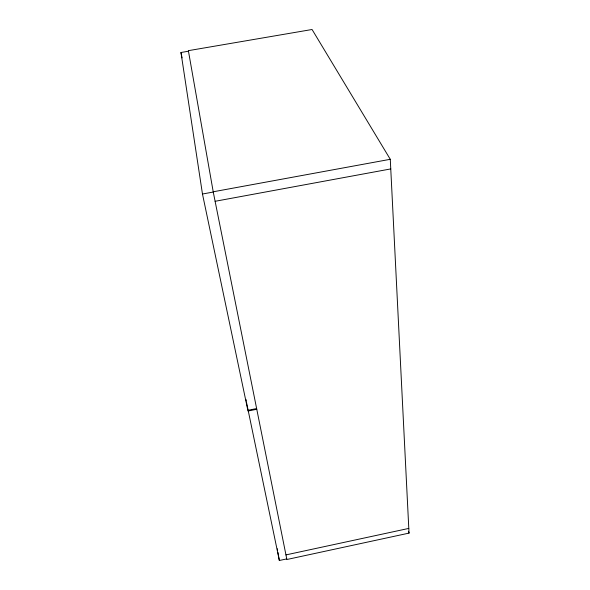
<?xml version="1.0" encoding="UTF-8"?>
<svg xmlns="http://www.w3.org/2000/svg" width="590" height="590" viewBox="0 0 590 590"><rect width="100%" height="100%" fill="white"/><g stroke="black" fill="none" stroke-linecap="round" stroke-linejoin="round"><path stroke-width="0.89" d="M246.605 402.867L279.35 560.5L286.762 558.9M409.032 533.109L286.873 559.504L213.204 191.787L390.278 159.3L409.032 533.109L408.428 531.369M285.951 554.902L408.796 528.411M256.635 408.553L247.852 410.33L202.473 194.014L180.968 52.495L188.476 51.212M247.999 411.038L256.783 409.261M202.473 194.014L213.263 192.038L188.372 50.666L312.066 29.5L390.278 159.3M215.107 201.293L390.757 168.917M180.968 52.495L182.067 57.894M277.263 548.744L277.58 550.551M277.905 552.365L279.35 560.5M245.993 399.437L246.303 401.252"/></g></svg>
